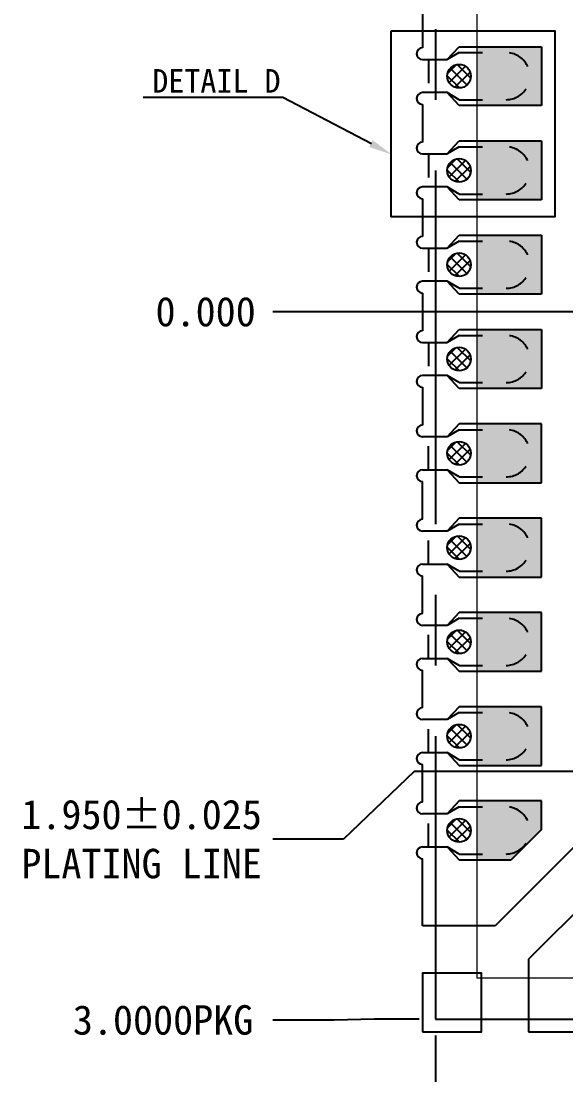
# Model space of a CAD drawing. Extents: x 287.7 to 298.1, y 222.1 to 237.2.
# Drawn here: x 287.819 to 290.13, y 228.72 to 233.191 of the extents above; entities that cross this region are included whole.
import ezdxf
from ezdxf import colors
from ezdxf.entities.mleader import LeaderData, LeaderLine
from ezdxf.math import Vec2, Vec3

# ---------------------------------------------------------------- set-up
doc = ezdxf.new("R2010")
doc.units = 0
doc.header["$MEASUREMENT"] = 0
doc.linetypes.add('CENTER', pattern=[2, 1.25, -0.25, 0.25, -0.25])
doc.linetypes.add('HIDDEN', pattern=[0.375, 0.25, -0.125])
for name, color, linetype in [('DIM(尺寸标注）', 4, 'Continuous'), ('Half etch on top side（正面半蚀刻、实线）', 6, 'Continuous'), ('LFBOT（框架底面线、虚线）', 4, 'HIDDEN'), ('LFTOP（框架正面线、实线）', 7, 'Continuous'), ('PKG LINE（虚线）', 2, 'HIDDEN'), ('PLATING（电镀）', 3, 'Continuous')]:
    doc.layers.add(name, color=color, linetype=linetype)
doc.styles.get("Standard").update_dxf_attribs({"font": 'SimSun.ttf'})
doc.styles.add('宋体', font='SimSun.ttf')
doc.dimstyles.new('ISO-25', dxfattribs={"dimtxt": 0.2, "dimasz": 0.15, "dimexe": 0.025, "dimexo": 0.025, "dimgap": 0.025, "dimtad": 0, "dimdec": 3, "dimzin": 1, "dimdsep": 46, "dimtxsty": '宋体', "dimcen": 0.15, "dimadec": 0, "dimazin": 0, "dimtfac": 1, "dimtdec": 3, "dimtmove": 0, "dimatfit": 3, "dimfxl": 1, "dimarcsym": 0})
doc.dimstyles.get("Standard").update_dxf_attribs({"dimtxt": 0.18, "dimasz": 0.18, "dimexe": 0.18, "dimexo": 0.0625, "dimgap": 0.09, "dimtad": 0, "dimtih": 1, "dimtoh": 1, "dimdec": 4, "dimzin": 0, "dimdsep": 46, "dimtxsty": 'Standard', "dimcen": 0.09, "dimadec": 0, "dimazin": 0, "dimtfac": 1, "dimtdec": 4, "dimtofl": 0, "dimtmove": 0, "dimatfit": 3, "dimfxl": 1, "dimtolj": 1, "dimtzin": 0, "dimarcsym": 0})

# ---------------------------------------------------------------- blocks, each defined once
blk = doc.blocks.new('*D20')
at = {"layer": 'Defpoints', "color": 0, "transparency": 16777216}
for p in [(288.8864, 231.9575), (290.9368, 231.9575), (290.9368, 231.9575)]:
    blk.add_point(p, dxfattribs=at)
at = {"layer": 'DIM(尺寸标注）', "transparency": 16777216}
blk.add_line((290.8668, 231.9575), (288.8864, 231.9575), dxfattribs=at)
at = {"layer": 'DIM(尺寸标注）', "transparency": 16777216, "insert": (288.6017, 231.9575), "char_height": 0.125, "attachment_point": 5, "style": '宋体'}
blk.add_mtext('0.000 ', dxfattribs=at)
blk = doc.blocks.new('*D21')
at = {"layer": 'Defpoints', "color": 0, "transparency": 16777216}
for p in [(292.5768, 231.9575), (289.5768, 228.9575), (289.5528, 227.9785)]:
    blk.add_point(p, dxfattribs=at)
at = {"layer": 'DIM(尺寸标注）', "transparency": 16777216}
for p, q in [((289.5768, 228.8875), (289.5768, 228.4985)), ((289.5768, 228.4985), (289.5528, 228.2385)), ((289.5528, 228.2385), (289.5528, 227.9785))]:
    blk.add_line(p, q, dxfattribs=at)
at = {"layer": 'DIM(尺寸标注）', "transparency": 16777216, "insert": (289.5528, 227.5132), "char_height": 0.125, "attachment_point": 5, "rotation": 90, "style": '宋体'}
blk.add_mtext('3.0000PKG ', dxfattribs=at)
blk = doc.blocks.new('*D22')
at = {"layer": 'Defpoints', "color": 0, "transparency": 16777216}
for p in [(292.5768, 231.9575), (288.8864, 228.9526), (289.5768, 228.9575)]:
    blk.add_point(p, dxfattribs=at)
at = {"layer": 'DIM(尺寸标注）', "transparency": 16777216}
for p, q in [((289.1464, 228.9526), (288.8864, 228.9526)), ((289.3168, 228.9575), (289.1464, 228.9526)), ((289.5068, 228.9575), (289.3168, 228.9575))]:
    blk.add_line(p, q, dxfattribs=at)
at = {"layer": 'DIM(尺寸标注）', "transparency": 16777216, "insert": (288.4211, 228.9526), "char_height": 0.125, "attachment_point": 5, "style": '宋体'}
blk.add_mtext('3.0000PKG ', dxfattribs=at)
blk = doc.blocks.new('*D9')
at = {"layer": 'Defpoints', "color": 0, "transparency": 16777216}
for p in [(290.9368, 231.9575), (292.3868, 230.0075), (288.8864, 229.7202)]:
    blk.add_point(p, dxfattribs=at)
at = {"layer": 'DIM(尺寸标注）', "color": 0, "lineweight": -2, "transparency": 16777216}
for p, q in [((289.4864, 230.0075), (289.1864, 229.7202)), ((292.3618, 230.0075), (289.4864, 230.0075)), ((289.1864, 229.7202), (288.8864, 229.7202))]:
    blk.add_line(p, q, dxfattribs=at)
at = {"layer": 'DIM(尺寸标注）', "color": 0, "transparency": 16777216, "insert": (288.33, 229.7202), "char_height": 0.125, "attachment_point": 5, "style": '宋体'}
blk.add_mtext('1.950%%p0.025\\PPLATING LINE', dxfattribs=at)

msp = doc.modelspace()

# ---------------------------------------------------------------- hatches: boundary and pattern name
at = {"layer": 'Half etch on top side（正面半蚀刻、实线）', "lineweight": -3}
h = msp.add_hatch(dxfattribs=at)
h.set_pattern_fill('ANSI37', color=6, scale=0.01, angle=270)
h.set_pattern_definition([(225, (326.95759, 183.10031), (-0.02245064, 0.02245064), []), (135, (326.95759, 183.10031), (0.02245064, 0.02245064), [])])
edge = h.paths.add_edge_path()
edge.add_arc((289.67676, 232.95748), 0.05, 641.45916, 992.57137)
edge.add_arc((289.67676, 232.95748), 0.05, 632.57137, 641.45916)
h = msp.add_hatch(dxfattribs=at)
h.set_pattern_fill('ANSI37', color=6, scale=0.01, angle=270)
h.set_pattern_definition([(225, (326.95759, 182.70031), (-0.02245064, 0.02245064), []), (135, (326.95759, 182.70031), (0.02245064, 0.02245064), [])])
edge = h.paths.add_edge_path()
edge.add_arc((289.67676, 232.55748), 0.05, 641.45916, 992.57137)
edge.add_arc((289.67676, 232.55748), 0.05, 632.57137, 641.45916)
h = msp.add_hatch(dxfattribs=at)
h.set_pattern_fill('ANSI37', color=6, scale=0.01, angle=270)
h.set_pattern_definition([(225, (326.95759, 182.30031), (-0.02245064, 0.02245064), []), (135, (326.95759, 182.30031), (0.02245064, 0.02245064), [])])
edge = h.paths.add_edge_path()
edge.add_arc((289.67676, 232.15748), 0.05, 641.45916, 992.57137)
edge.add_arc((289.67676, 232.15748), 0.05, 632.57137, 641.45916)
h = msp.add_hatch(dxfattribs=at)
h.set_pattern_fill('ANSI37', color=6, scale=0.01, angle=270)
h.set_pattern_definition([(225, (326.95759, 181.90031), (-0.02245064, 0.02245064), []), (135, (326.95759, 181.90031), (0.02245064, 0.02245064), [])])
edge = h.paths.add_edge_path()
edge.add_arc((289.67676, 231.75748), 0.05, 641.45916, 992.57137)
edge.add_arc((289.67676, 231.75748), 0.05, 632.57137, 641.45916)
h = msp.add_hatch(dxfattribs=at)
h.set_pattern_fill('ANSI37', color=6, scale=0.01, angle=270)
h.set_pattern_definition([(225, (326.95759, 181.50031), (-0.02245064, 0.02245064), []), (135, (326.95759, 181.50031), (0.02245064, 0.02245064), [])])
edge = h.paths.add_edge_path()
edge.add_arc((289.67676, 231.35748), 0.05, 641.45916, 992.57137)
edge.add_arc((289.67676, 231.35748), 0.05, 632.57137, 641.45916)
h = msp.add_hatch(dxfattribs=at)
h.set_pattern_fill('ANSI37', color=6, scale=0.01, angle=270)
h.set_pattern_definition([(225, (326.95759, 181.10031), (-0.02245064, 0.02245064), []), (135, (326.95759, 181.10031), (0.02245064, 0.02245064), [])])
edge = h.paths.add_edge_path()
edge.add_arc((289.67676, 230.95748), 0.05, 641.45916, 992.57137)
edge.add_arc((289.67676, 230.95748), 0.05, 632.57137, 641.45916)
h = msp.add_hatch(dxfattribs=at)
h.set_pattern_fill('ANSI37', color=6, scale=0.01, angle=270)
h.set_pattern_definition([(225, (326.95759, 180.70031), (-0.02245064, 0.02245064), []), (135, (326.95759, 180.70031), (0.02245064, 0.02245064), [])])
edge = h.paths.add_edge_path()
edge.add_arc((289.67676, 230.55748), 0.05, 641.45916, 992.57137)
edge.add_arc((289.67676, 230.55748), 0.05, 632.57137, 641.45916)
h = msp.add_hatch(dxfattribs=at)
h.set_pattern_fill('ANSI37', color=6, scale=0.01, angle=270)
h.set_pattern_definition([(225, (326.95759, 180.30031), (-0.02245064, 0.02245064), []), (135, (326.95759, 180.30031), (0.02245064, 0.02245064), [])])
edge = h.paths.add_edge_path()
edge.add_arc((289.67676, 230.15748), 0.05, 641.45916, 992.57137)
edge.add_arc((289.67676, 230.15748), 0.05, 632.57137, 641.45916)
h = msp.add_hatch(dxfattribs=at)
h.set_pattern_fill('ANSI37', color=6, scale=0.01, angle=270)
h.set_pattern_definition([(225, (326.95759, 179.90031), (-0.02245064, 0.02245064), []), (135, (326.95759, 179.90031), (0.02245064, 0.02245064), [])])
edge = h.paths.add_edge_path()
edge.add_arc((289.67676, 229.75748), 0.05, 641.45916, 992.57137)
edge.add_arc((289.67676, 229.75748), 0.05, 632.57137, 641.45916)
at = {"layer": 'PLATING（电镀）', "linetype": 'ByBlock', "lineweight": 5}
h = msp.add_hatch(dxfattribs=at)
h.set_pattern_fill('CROSS', color=3, scale=0.01)
h.set_pattern_definition([(0, (-315.306106, 257.86014), (0.0635, 0.0635), [0.03175, -0.09525]), (90, (-315.29023, 257.84427), (-0.0635, 0.0635), [0.03175, -0.09525])])
h.paths.add_polyline_path([(289.75176, 233.63248), (290.02676, 233.63248), (290.02676, 233.88248), (289.75176, 233.88248)])
h.paths.add_polyline_path([(289.75176, 234.03248), (290.02676, 234.03248), (290.02676, 234.15393), (289.89821, 234.28248), (289.75176, 234.28248)])
h.paths.add_polyline_path([(289.75176, 232.03248), (290.02676, 232.03248), (290.02676, 232.28248), (289.75176, 232.28248)])
h.paths.add_polyline_path([(289.75176, 231.63248), (290.02676, 231.63248), (290.02676, 231.88248), (289.75176, 231.88248)])
h.paths.add_polyline_path([(293.45176, 234.50748), (293.70176, 234.50748), (293.70176, 234.78248), (293.45176, 234.78248)])
h.paths.add_polyline_path([(293.05176, 234.50748), (293.30176, 234.50748), (293.30176, 234.78248), (293.05176, 234.78248)])
h.paths.add_polyline_path([(292.65176, 234.50748), (292.90176, 234.50748), (292.90176, 234.78248), (292.65176, 234.78248)])
h.paths.add_polyline_path([(293.85176, 234.50748), (294.10176, 234.50748), (294.10176, 234.78248), (293.85176, 234.78248)])
h.paths.add_polyline_path([(291.05176, 234.50748), (291.30176, 234.50748), (291.30176, 234.78248), (291.05176, 234.78248)])
h.paths.add_polyline_path([(290.65176, 234.50748), (290.90176, 234.50748), (290.90176, 234.78248), (290.65176, 234.78248)])
h.paths.add_polyline_path([(294.25176, 234.50748), (294.50176, 234.50748), (294.50176, 234.78248), (294.25176, 234.78248)])
h.paths.add_polyline_path([(290.25176, 234.63603), (290.38032, 234.50748), (290.50176, 234.50748), (290.50176, 234.78248), (290.25176, 234.78248)])
h.paths.add_polyline_path([(290.50176, 229.13248), (290.50176, 229.40748), (290.38032, 229.40748), (290.25176, 229.27893), (290.25176, 229.13248)])
h.paths.add_polyline_path([(294.65176, 234.50748), (294.85379, 234.50748), (294.90176, 234.57464), (294.90176, 234.78248), (294.65176, 234.78248)])
h.paths.add_polyline_path([(289.75176, 232.83248), (290.02676, 232.83248), (290.02676, 233.08248), (289.75176, 233.08248)])
h.paths.add_polyline_path([(289.75176, 230.03248), (290.02676, 230.03248), (290.02676, 230.28248), (289.75176, 230.28248)])
h.paths.add_polyline_path([(289.75176, 229.63248), (289.89821, 229.63248), (290.02676, 229.76103), (290.02676, 229.88248), (289.75176, 229.88248)])
h.paths.add_polyline_path([(291.45176, 234.50748), (291.70176, 234.50748), (291.70176, 234.78248), (291.45176, 234.78248)])
h.paths.add_polyline_path([(290.90176, 229.13248), (290.90176, 229.40748), (290.65176, 229.40748), (290.65176, 229.13248)])
h.paths.add_polyline_path([(291.30176, 229.13248), (291.30176, 229.40748), (291.05176, 229.40748), (291.05176, 229.13248)])
h.paths.add_polyline_path([(292.90176, 229.13248), (292.90176, 229.40748), (292.65176, 229.40748), (292.65176, 229.13248)])
h.paths.add_polyline_path([(289.75176, 232.43248), (290.02676, 232.43248), (290.02676, 232.68248), (289.75176, 232.68248)])
h.paths.add_polyline_path([(289.75176, 231.23248), (290.02676, 231.23248), (290.02676, 231.48248), (289.75176, 231.48248)])
h.paths.add_polyline_path([(293.30176, 229.13248), (293.30176, 229.40748), (293.05176, 229.40748), (293.05176, 229.13248)])
h.paths.add_polyline_path([(293.84381, 229.13248), (293.84381, 229.40748), (293.45176, 229.40748), (293.45176, 229.13248)])
h.paths.add_polyline_path([(294.50176, 229.13248), (294.50176, 229.40748), (294.65176, 229.40748), (294.65176, 229.13248)])
h.paths.add_polyline_path([(294.50176, 229.13248), (294.50176, 229.40748), (293.84381, 229.40748), (293.84381, 229.13248)])
h.paths.add_polyline_path([(294.95176, 229.13248), (294.95176, 229.27031), (294.85379, 229.40748), (294.65176, 229.40748), (294.65176, 229.13248)])
h.paths.add_polyline_path([(292.25176, 234.50748), (292.50176, 234.50748), (292.50176, 234.78248), (292.25176, 234.78248)])
h.paths.add_polyline_path([(291.85176, 234.50748), (292.10176, 234.50748), (292.10176, 234.78248), (291.85176, 234.78248)])
h.paths.add_polyline_path([(289.75176, 233.23248), (290.02676, 233.23248), (290.02676, 233.48248), (289.75176, 233.48248)])
h.paths.add_polyline_path([(292.10176, 229.13248), (292.10176, 229.40748), (291.85176, 229.40748), (291.85176, 229.13248)])
h.paths.add_polyline_path([(292.50176, 229.13248), (292.50176, 229.40748), (292.25176, 229.40748), (292.25176, 229.13248)])
h.paths.add_polyline_path([(289.75176, 230.83248), (290.02676, 230.83248), (290.02676, 231.08248), (289.75176, 231.08248)])
h.paths.add_polyline_path([(289.75176, 230.43248), (290.02676, 230.43248), (290.02676, 230.68248), (289.75176, 230.68248)])
h.paths.add_polyline_path([(291.70176, 229.13248), (291.70176, 229.40748), (291.45176, 229.40748), (291.45176, 229.13248)])

# ---------------------------------------------------------------- linework, layer by layer
at = {"layer": 'DIM(尺寸标注）', "color": 2, "ltscale": 0.1, "elevation": 0.21519}
msp.add_lwpolyline([(289.38844, 233.14974), (290.08324, 233.14974), (290.08324, 232.36059), (289.38844, 232.36059)], close=True, dxfattribs=at)
at = {"layer": 'Half etch on top side（正面半蚀刻、实线）', "color": 6, "lineweight": -3}
for centre in [(289.67676, 232.95748, 0.21519), (289.67676, 232.55748, 0.21519), (289.67676, 232.15748, 0.21519), (289.67676, 231.75748, 0.21519), (289.67676, 231.35748, 0.21519), (289.67676, 230.95748, 0.21519), (289.67676, 230.55748, 0.21519), (289.67676, 230.15748, 0.21519), (289.67676, 229.75748, 0.21519)]:
    msp.add_circle(centre, 0.05, dxfattribs=at)
at = {"layer": 'LFBOT（框架底面线、虚线）', "linetype": 'HIDDEN', "ltscale": 0.2}
for p, q in [((289.67676, 233.05748, 0.21519), (289.62676, 233.02748, 0.21519)), ((289.67676, 233.05748, 0.21519), (289.87676, 233.05748, 0.21519)), ((289.67676, 232.85748, 0.21519), (289.62676, 232.88748, 0.21519)), ((289.67676, 232.85748, 0.21519), (289.87676, 232.85748, 0.21519)), ((289.67676, 232.65748, 0.21519), (289.62676, 232.62748, 0.21519)), ((289.67676, 232.65748, 0.21519), (289.87676, 232.65748, 0.21519)), ((289.67676, 232.45748, 0.21519), (289.62676, 232.48748, 0.21519)), ((289.67676, 232.45748, 0.21519), (289.87676, 232.45748, 0.21519)), ((289.67676, 232.25748, 0.21519), (289.62676, 232.22748, 0.21519)), ((289.67676, 232.25748, 0.21519), (289.87676, 232.25748, 0.21519)), ((289.67676, 232.05748, 0.21519), (289.62676, 232.08748, 0.21519)), ((289.67676, 232.05748, 0.21519), (289.87676, 232.05748, 0.21519)), ((289.67676, 231.85748, 0.21519), (289.62676, 231.82748, 0.21519)), ((289.67676, 231.85748, 0.21519), (289.87676, 231.85748, 0.21519)), ((289.67676, 231.65748, 0.21519), (289.62676, 231.68748, 0.21519)), ((289.67676, 231.65748, 0.21519), (289.87676, 231.65748, 0.21519)), ((289.67676, 231.45748, 0.21519), (289.62676, 231.42748, 0.21519)), ((289.67676, 231.45748, 0.21519), (289.87676, 231.45748, 0.21519)), ((289.67676, 231.25748, 0.21519), (289.62676, 231.28748, 0.21519)), ((289.67676, 231.25748, 0.21519), (289.87676, 231.25748, 0.21519)), ((289.67676, 231.05748, 0.21519), (289.62676, 231.02748, 0.21519)), ((289.67676, 231.05748, 0.21519), (289.87676, 231.05748, 0.21519)), ((289.67676, 230.85748, 0.21519), (289.62676, 230.88748, 0.21519)), ((289.67676, 230.85748, 0.21519), (289.87676, 230.85748, 0.21519)), ((289.67676, 230.65748, 0.21519), (289.62676, 230.62748, 0.21519)), ((289.67676, 230.65748, 0.21519), (289.87676, 230.65748, 0.21519)), ((289.67676, 230.45748, 0.21519), (289.62676, 230.48748, 0.21519)), ((289.67676, 230.45748, 0.21519), (289.87676, 230.45748, 0.21519)), ((289.67676, 230.25748, 0.21519), (289.62676, 230.22748, 0.21519)), ((289.67676, 230.25748, 0.21519), (289.87676, 230.25748, 0.21519)), ((289.67676, 230.05748, 0.21519), (289.62676, 230.08748, 0.21519)), ((289.67676, 230.05748, 0.21519), (289.87676, 230.05748, 0.21519)), ((289.67676, 229.85748, 0.21519), (289.62676, 229.82748, 0.21519)), ((289.67676, 229.85748, 0.21519), (289.87676, 229.85748, 0.21519)), ((289.67676, 229.65748, 0.21519), (289.62676, 229.68748, 0.21519)), ((289.67676, 229.65748, 0.21519), (289.87676, 229.65748, 0.21519))]:
    msp.add_line(p, q, dxfattribs=at)
at = {"layer": 'LFBOT（框架底面线、虚线）', "linetype": 'HIDDEN', "ltscale": 0.2, "elevation": 0.21519}
for points in [[(289.54676, 233.02748), (289.54676, 232.88748)], [(289.54676, 232.62748), (289.54676, 232.48748)], [(289.54676, 232.22748), (289.54676, 232.08748)], [(289.54676, 231.82748), (289.54676, 231.68748)], [(289.54676, 231.28748), (289.54676, 231.42748)], [(289.54676, 230.88748), (289.54676, 231.02748)], [(289.54676, 230.48748), (289.54676, 230.62748)], [(289.54676, 230.08748), (289.54676, 230.22748)], [(289.54676, 229.68748), (289.54676, 229.82748)]]:
    msp.add_lwpolyline(points, dxfattribs=at)
at = {"layer": 'LFBOT（框架底面线、虚线）', "linetype": 'HIDDEN', "ltscale": 0.2}
for centre in [(289.87676, 232.95748, 0.21519), (289.87676, 232.55748, 0.21519), (289.87676, 232.15748, 0.21519), (289.87676, 231.75748, 0.21519), (289.87676, 231.35748, 0.21519), (289.87676, 230.95748, 0.21519), (289.87676, 230.55748, 0.21519), (289.87676, 230.15748, 0.21519), (289.87676, 229.75748, 0.21519)]:
    msp.add_arc(centre, 0.1, 269.99981, 90.00019, dxfattribs=at)
at = {"layer": 'LFTOP（框架正面线、实线）', "color": 7}
for p, q in [((289.52176, 233.23748, 0.21519), (289.52176, 233.07748, 0.21519)), ((289.62676, 233.02748, 0.21519), (289.67676, 233.08248, 0.21519)), ((289.67676, 233.08248, 0.21519), (290.02676, 233.08248, 0.21519)), ((290.02676, 233.08248, 0.21519), (290.02676, 232.83248, 0.21519)), ((289.52176, 233.02748, 0.21519), (289.62676, 233.02748, 0.21519)), ((289.62676, 232.88748, 0.21519), (289.52176, 232.88748, 0.21519)), ((289.67676, 232.83248, 0.21519), (289.62676, 232.88748, 0.21519)), ((289.52176, 232.83748, 0.21519), (289.52176, 232.67748, 0.21519)), ((290.02676, 232.83248, 0.21519), (289.67676, 232.83248, 0.21519)), ((289.62676, 232.62748, 0.21519), (289.67676, 232.68248, 0.21519)), ((289.67676, 232.68248, 0.21519), (290.02676, 232.68248, 0.21519)), ((290.02676, 232.68248, 0.21519), (290.02676, 232.43248, 0.21519)), ((289.52176, 232.62748, 0.21519), (289.62676, 232.62748, 0.21519)), ((289.62676, 232.48748, 0.21519), (289.52176, 232.48748, 0.21519)), ((289.67676, 232.43248, 0.21519), (289.62676, 232.48748, 0.21519)), ((289.52176, 232.43748, 0.21519), (289.52176, 232.27748, 0.21519)), ((290.02676, 232.43248, 0.21519), (289.67676, 232.43248, 0.21519)), ((289.62676, 232.22748, 0.21519), (289.67676, 232.28248, 0.21519)), ((289.67676, 232.28248, 0.21519), (290.02676, 232.28248, 0.21519)), ((290.02676, 232.28248, 0.21519), (290.02676, 232.03248, 0.21519)), ((289.52176, 232.22748, 0.21519), (289.62676, 232.22748, 0.21519)), ((289.62676, 232.08748, 0.21519), (289.52176, 232.08748, 0.21519)), ((289.67676, 232.03248, 0.21519), (289.62676, 232.08748, 0.21519)), ((289.52176, 232.03748, 0.21519), (289.52176, 231.87748, 0.21519)), ((290.02676, 232.03248, 0.21519), (289.67676, 232.03248, 0.21519)), ((289.62676, 231.82748, 0.21519), (289.67676, 231.88248, 0.21519)), ((289.67676, 231.88248, 0.21519), (290.02676, 231.88248, 0.21519)), ((290.02676, 231.88248, 0.21519), (290.02676, 231.63248, 0.21519)), ((289.52176, 231.82748, 0.21519), (289.62676, 231.82748, 0.21519)), ((289.62676, 231.68748, 0.21519), (289.52176, 231.68748, 0.21519)), ((289.67676, 231.63248, 0.21519), (289.62676, 231.68748, 0.21519)), ((289.52176, 231.63748, 0.21519), (289.52176, 231.47748, 0.21519)), ((290.02676, 231.63248, 0.21519), (289.67676, 231.63248, 0.21519)), ((289.67676, 231.48248, 0.21519), (289.62676, 231.42748, 0.21519)), ((290.02676, 231.48248, 0.21519), (289.67676, 231.48248, 0.21519)), ((290.02676, 231.23248, 0.21519), (290.02676, 231.48248, 0.21519)), ((289.62676, 231.42748, 0.21519), (289.52176, 231.42748, 0.21519)), ((289.52176, 231.28748, 0.21519), (289.62676, 231.28748, 0.21519)), ((289.62676, 231.28748, 0.21519), (289.67676, 231.23248, 0.21519)), ((289.52176, 231.07748, 0.21519), (289.52176, 231.23748, 0.21519)), ((289.67676, 231.23248, 0.21519), (290.02676, 231.23248, 0.21519)), ((289.67676, 231.08248, 0.21519), (289.62676, 231.02748, 0.21519)), ((290.02676, 231.08248, 0.21519), (289.67676, 231.08248, 0.21519)), ((290.02676, 230.83248, 0.21519), (290.02676, 231.08248, 0.21519)), ((289.62676, 231.02748, 0.21519), (289.52176, 231.02748, 0.21519)), ((289.52176, 230.88748, 0.21519), (289.62676, 230.88748, 0.21519)), ((289.62676, 230.88748, 0.21519), (289.67676, 230.83248, 0.21519)), ((289.52176, 230.67748, 0.21519), (289.52176, 230.83748, 0.21519)), ((289.67676, 230.83248, 0.21519), (290.02676, 230.83248, 0.21519)), ((289.67676, 230.68248, 0.21519), (289.62676, 230.62748, 0.21519)), ((290.02676, 230.68248, 0.21519), (289.67676, 230.68248, 0.21519)), ((290.02676, 230.43248, 0.21519), (290.02676, 230.68248, 0.21519)), ((289.62676, 230.62748, 0.21519), (289.52176, 230.62748, 0.21519)), ((289.52176, 230.48748, 0.21519), (289.62676, 230.48748, 0.21519)), ((289.62676, 230.48748, 0.21519), (289.67676, 230.43248, 0.21519)), ((289.52176, 230.27748, 0.21519), (289.52176, 230.43748, 0.21519)), ((289.67676, 230.43248, 0.21519), (290.02676, 230.43248, 0.21519)), ((289.67676, 230.28248, 0.21519), (289.62676, 230.22748, 0.21519)), ((290.02676, 230.28248, 0.21519), (289.67676, 230.28248, 0.21519)), ((290.02676, 230.03248, 0.21519), (290.02676, 230.28248, 0.21519)), ((289.62676, 230.22748, 0.21519), (289.52176, 230.22748, 0.21519)), ((289.52176, 230.08748, 0.21519), (289.62676, 230.08748, 0.21519)), ((289.62676, 230.08748, 0.21519), (289.67676, 230.03248, 0.21519)), ((289.52176, 229.87748, 0.21519), (289.52176, 230.03748, 0.21519)), ((289.67676, 230.03248, 0.21519), (290.02676, 230.03248, 0.21519)), ((289.67676, 229.88248, 0.21519), (289.62676, 229.82748, 0.21519)), ((290.02676, 229.88248, 0.21519), (289.67676, 229.88248, 0.21519)), ((290.02676, 229.76103, 0.21519), (290.02676, 229.88248, 0.21519)), ((289.62676, 229.82748, 0.21519), (289.52176, 229.82748, 0.21519)), ((290.02676, 229.76103, 0.21519), (289.89821, 229.63248, 0.21519)), ((289.52176, 229.68748, 0.21519), (289.62676, 229.68748, 0.21519)), ((289.62676, 229.68748, 0.21519), (289.67676, 229.63248, 0.21519)), ((290.17676, 229.6989, 0.21519), (289.83034, 229.35248, 0.21519)), ((289.52176, 229.35248, 0.21519), (289.52176, 229.63748, 0.21519)), ((289.67676, 229.63248, 0.21519), (289.89821, 229.63248, 0.21519)), ((290.31818, 229.55748, 0.21519), (289.97176, 229.21106, 0.21519)), ((289.97176, 228.90248, 0.21519), (290.25676, 228.90248, 0.21519))]:
    msp.add_line(p, q, dxfattribs=at)
at = {"layer": 'LFTOP（框架正面线、实线）', "color": 7, "elevation": 0.21519}
for points in [[(289.83034, 229.35248), (289.52176, 229.35248)], [(289.97176, 229.21106), (289.97176, 228.90248)]]:
    msp.add_lwpolyline(points, dxfattribs=at)
msp.add_lwpolyline([(289.52176, 228.90248), (289.77176, 228.90248), (289.77176, 229.15248), (289.52176, 229.15248)], close=True, dxfattribs=at)
at = {"layer": 'LFTOP（框架正面线、实线）', "color": 7}
for centre in [(289.52176, 233.05248, 0.21519), (289.52176, 232.86248, 0.21519), (289.52176, 232.65248, 0.21519), (289.52176, 232.46248, 0.21519), (289.52176, 232.25248, 0.21519), (289.52176, 232.06248, 0.21519), (289.52176, 231.85248, 0.21519), (289.52176, 231.66248, 0.21519), (289.52176, 231.45248, 0.21519), (289.52176, 231.26248, 0.21519), (289.52176, 231.05248, 0.21519), (289.52176, 230.86248, 0.21519), (289.52176, 230.65248, 0.21519), (289.52176, 230.46248, 0.21519), (289.52176, 230.25248, 0.21519), (289.52176, 230.06248, 0.21519), (289.52176, 229.85248, 0.21519), (289.52176, 229.66248, 0.21519)]:
    msp.add_arc(centre, 0.025, 90, 270, dxfattribs=at)
at = {"layer": 'PKG LINE（虚线）', "color": 2, "linetype": 'CENTER', "ltscale": 1.2, "elevation": 0.21519}
msp.add_lwpolyline([(295.57676, 234.95748), (289.57676, 234.95748), (289.57676, 228.95748), (295.57676, 228.95748)], close=True, dxfattribs=at)
at = {"layer": 'PLATING（电镀）', "color": 3, "linetype": 'ByBlock', "lineweight": 5, "elevation": 0.21519}
msp.add_lwpolyline([(294.90176, 234.78248), (289.75176, 234.78248), (289.75176, 229.13248), (294.95176, 229.13248)], dxfattribs=at)

# ---------------------------------------------------------------- dimensions: what is measured, and where the dimension line sits
at = {"layer": 'DIM(尺寸标注）'}
for feature_location, offset, dtype, origin, text, dimstyle, override, picture, middle in [((290.9367986308, 231.9574807504, 0.2151886415), (-2.050405901, 0), 0, (290.9367986308, 231.9574807504, 0.2151886415), '<> ', 'Standard', {"dimscale": 1, "dimtxt": 0.125, "dimasz": 0.13, "dimexe": 0.07, "dimexo": 0.07, "dimgap": 0.07, "dimdec": 3, "dimzin": 1, "dimtxsty": '宋体', "dimcen": 0.1, "dimclrd": 256, "dimclre": 256, "dimclrt": 256, "dimtofl": 0, "dimatfit": 0, "dimtolj": 0, "dimtzin": 8, "dimlwd": -1, "dimlwe": -1}, '*D20', (288.6016580929, 231.9574807504, 0.2151886415)), ((292.38676, 230.00748, 0.21519), (-3.50037, -0.28725), 0, (290.9368, 231.95748, 0.21519), '<>\\PPLATING LINE', 'ISO-25', {"dimtxt": 0.125, "dimtol": 1, "dimtp": 0.025, "dimtm": 0.025}, '*D9', (288.32997, 229.72023, 0.21519)), ((289.57676, 228.95748, 0.21519), (-0.69037, -0.00486), 0, (292.57676, 231.95748, 0.21519), '<>PKG ', 'Standard', {"dimscale": 1, "dimtxt": 0.125, "dimasz": 0.13, "dimexe": 0.07, "dimexo": 0.07, "dimgap": 0.07, "dimzin": 1, "dimtxsty": '宋体', "dimcen": 0.1, "dimclrd": 256, "dimclre": 256, "dimclrt": 256, "dimtofl": 0, "dimatfit": 0, "dimtolj": 0, "dimtzin": 8, "dimlwd": -1, "dimlwe": -1}, '*D22', (288.42114, 228.95262, 0.21519)), ((289.57676, 228.95748, 0.21519), (-0.02395, -0.97898), 1, (292.57676, 231.95748, 0.21519), '<>PKG ', 'Standard', {"dimscale": 1, "dimtxt": 0.125, "dimasz": 0.13, "dimexe": 0.07, "dimexo": 0.07, "dimgap": 0.07, "dimzin": 1, "dimtxsty": '宋体', "dimcen": 0.1, "dimclrd": 256, "dimclre": 256, "dimclrt": 256, "dimtofl": 0, "dimatfit": 0, "dimtolj": 0, "dimtzin": 8, "dimlwd": -1, "dimlwe": -1}, '*D21', (289.55281, 227.51325, 0.21519))]:
    dim = msp.add_ordinate_dim(feature_location=feature_location, offset=offset, dtype=dtype, origin=origin, text=text, dimstyle=dimstyle, override=override, dxfattribs=at)
    dim.commit()
    dim.dimension.update_dxf_attribs({"geometry": picture, "text_midpoint": middle})

# ---------------------------------------------------------------- leaders
at = {"layer": 'DIM(尺寸标注）', "color": 2, "linetype": 'ByBlock'}
ml = msp.add_multileader_mtext('Standard', dxfattribs=at)
ml.set_content('DETAIL D', color=2)
ml.set_leader_properties()
ml.build(insert=Vec2(0, 0))
ml.multileader.update_dxf_attribs({"text_right_attachment_type": 6, "dogleg_length": 0, "arrow_head_size": 0.1})
ctx = ml.context
ctx.base_point, ctx.char_height, ctx.arrow_head_size, ctx.landing_gap_size, ctx.plane_origin = Vec3(288.34519, 232.92739, 0.21519), 0.1, 0.1, 0.01, Vec3(287.94945, 233.2847, 0.33527)
ctx.right_attachment, ctx.text_align_type, ctx.attachment_type = 6, 2, 2
notes = []
notes.append((ctx, [(0, (1, 1, 0), (288.92944, 232.86733, 0.21519), (-1, 0), 0, [(0, [(289.39153, 232.62493, 0.33527)], 0, [])])]))
ctx.mtext.insert, ctx.mtext.alignment, ctx.mtext.flow_direction = Vec3(288.91944, 232.98744, 0.21519), 3, 5
for ctx, leaders in notes:
    for number, flags, end, landing, length, lines in leaders:
        leader = LeaderData()
        leader.index, (leader.has_last_leader_line, leader.has_dogleg_vector, leader.attachment_direction) = number, flags
        leader.last_leader_point, leader.dogleg_vector, leader.dogleg_length = Vec3(end), Vec3(landing), length
        for number, points, colour, breaks in lines:
            line = LeaderLine()
            line.index, line.vertices, line.color, line.breaks = number, Vec3.list(points), colors.encode_raw_color(colour), breaks
            leader.lines.append(line)
        ctx.leaders.append(leader)

doc.saveas('drawing.dxf')
